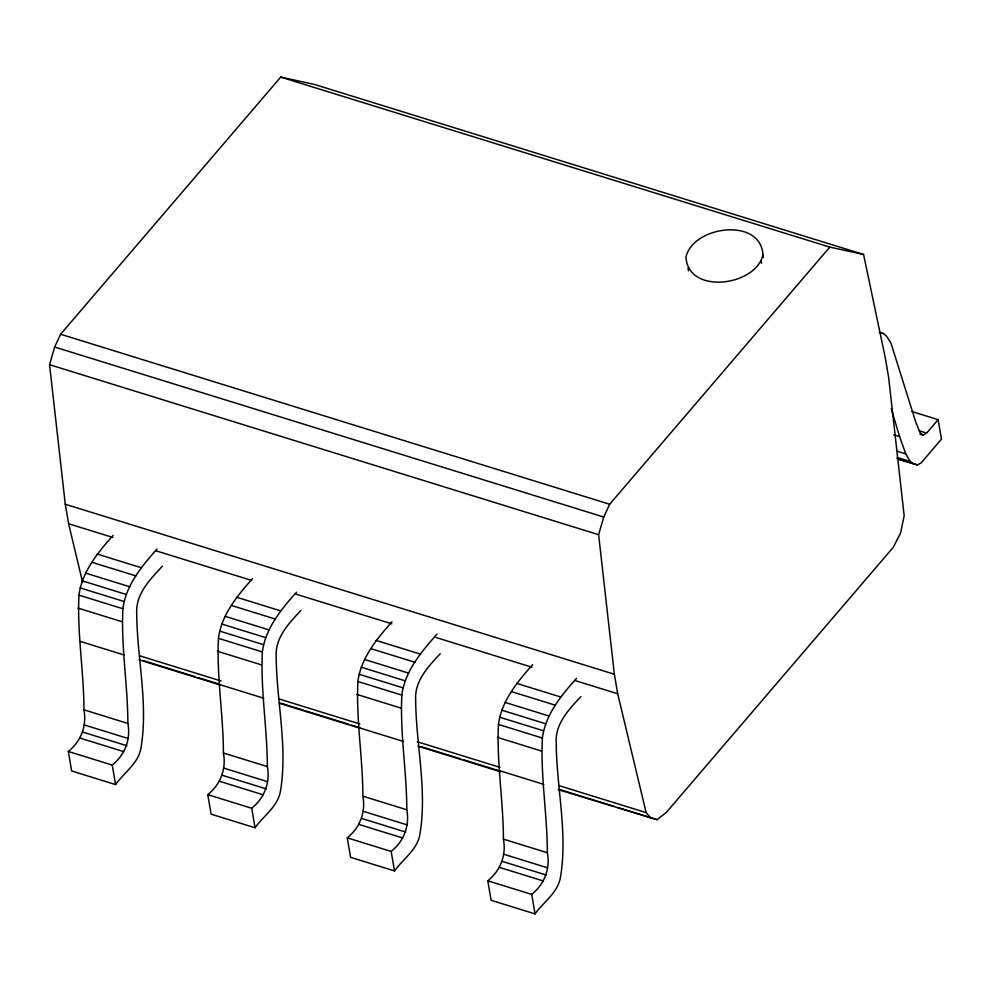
<?xml version="1.0" encoding="UTF-8"?>
<svg xmlns="http://www.w3.org/2000/svg" width="991" height="991" viewBox="0 0 991 991"><rect width="100%" height="100%" fill="white"/><g stroke="black" fill="none" stroke-linecap="round" stroke-linejoin="round"><path stroke-width="1.49" d="M162.351 566.171C150.211 579.413 135.395 594.092 136.733 613.64C137.031 658.21 148.427 703.474 140.995 747.871C138.492 763.392 124.11 772.522 115.575 784.587L71.649 770.986L68.317 751.475C81.064 741.181 86.948 725.957 83.95 709.829C83.876 671.576 77.05 633.311 78.97 595.145C81.931 571.72 97.998 552.433 113.098 535.4M115.575 784.587L112.243 765.077C124.99 754.783 130.874 739.559 127.876 723.43C127.802 685.177 120.976 646.9 122.896 608.747C125.857 585.309 141.924 566.034 157.024 549.002M300.818 610.518C288.852 623.302 274.916 637.857 276.204 656.822C276.501 701.393 287.886 746.657 280.465 791.053C277.963 806.563 263.569 815.704 255.046 827.77L211.12 814.168L207.788 794.658C220.535 784.364 226.406 769.14 223.421 752.999C223.347 714.759 216.521 676.481 218.441 638.328C221.389 614.891 237.468 595.603 252.556 578.583M255.046 827.77L251.714 808.26C264.461 797.966 270.332 782.741 267.347 766.6C267.273 728.36 260.447 690.083 262.367 651.929C265.315 628.492 281.394 609.205 296.482 592.184M440.277 653.701C428.31 666.485 414.374 681.04 415.675 700.005C415.96 744.575 427.356 789.827 419.924 834.236C417.422 849.745 403.04 858.887 394.517 870.94L350.591 857.339L347.246 837.841C359.993 827.547 365.877 812.323 362.879 796.182C362.805 757.929 355.98 719.664 357.912 681.511C360.86 658.074 376.939 638.786 392.027 621.766M394.517 870.94L391.172 851.442C403.919 841.148 409.803 825.924 406.805 809.783C406.731 771.531 399.906 733.266 401.838 695.112C404.848 671.142 421.559 651.595 436.944 634.203M580.825 696.661C568.859 709.445 554.923 724 556.224 742.953C556.508 787.535 567.905 832.787 560.472 877.196C557.97 892.705 543.588 901.847 535.053 913.9L491.127 900.299L487.795 880.801C500.542 870.494 506.426 855.27 503.428 839.142C503.354 800.889 496.528 762.624 498.461 724.458C501.409 701.033 517.475 681.746 532.576 664.726M535.053 913.9L531.721 894.402C544.468 884.096 550.352 868.872 547.354 852.743C547.28 814.491 540.454 776.226 542.387 738.06C545.335 714.635 561.401 695.348 576.502 678.315M762.946 254.873C760.828 216.88 693.043 225.775 685.958 257.09C688.088 295.083 755.873 286.201 762.946 254.873L763.404 257.524M82.649 582.423L68.614 523.756L65.282 504.246L49.55 364.7L54.654 347.036L60.6 334.252L280.726 77.1L314.481 84.458L863.557 254.464L885.285 357.763L888.617 377.261L904.176 515.84L900.596 532.898L893.3 547.267L666.398 812.335L657.095 819.693L558.193 789.616M651.186 818.405L646.132 812.608L617.69 693.762L614.358 674.252L598.626 534.706L603.73 517.042L609.676 504.246L829.801 247.106L863.557 254.464M919.958 434.219L922.881 435.123L926.597 433.117L938.118 419.664L911.757 411.5M897.933 459.18L917.406 464.903L921.135 462.896L941.45 439.162L938.118 419.664M880.219 332.889L883.588 333.62L886.462 336.122L890.835 342.713L915.82 422.315L920.02 432.621L922.881 435.123M280.726 77.1L829.801 247.106M879.203 332.258L883.588 333.62M919.276 430.85L926.597 433.117M893.721 434.801L899.568 436.61L905.786 453.928L910.32 461.484L914.036 464.172M896.991 451.202L905.786 453.928M897.152 457.408L910.32 461.484M896.917 458.56L917.406 464.903M60.6 334.252L609.676 504.246M54.654 347.036L603.73 517.042M49.55 364.7L598.626 534.706M65.282 504.246L614.358 674.252M68.614 523.756L112.887 537.469M155.698 550.711L251.64 580.416M295.913 594.129L391.854 623.835M436.139 637.547L532.08 667.253M574.879 680.507L617.69 693.762M516.621 683.356L560.547 696.958M97.143 554.043L141.069 567.645M236.601 597.226L280.527 610.828M376.072 640.397L419.998 653.998M511.529 691.644L555.456 705.233M92.052 562.318L135.978 575.92M231.522 605.501L275.448 619.102M370.981 648.684L414.907 662.285M505.261 702.47L549.187 716.072M85.783 573.157L129.71 586.759M225.242 616.34L269.168 629.942M364.713 659.523L408.639 673.124M501.694 710.151L545.62 723.752M82.216 580.825L126.142 594.427M221.687 624.008L265.613 637.609M361.145 667.191L405.071 680.792M499.65 717.211L543.576 730.813M80.172 587.898L124.098 601.5M219.643 631.081L263.569 644.683M359.101 674.264L403.027 687.853M498.461 724.458L542.387 738.06M78.97 595.145L122.896 608.747M218.441 638.328L262.367 651.929M357.912 681.511L401.838 695.112M497.408 737.378L541.334 750.98M77.93 608.065L121.856 621.667M217.401 651.248L261.327 664.837M356.859 694.418L400.785 708.02M139.855 655.856L221.043 680.99M278.607 698.816L359.783 723.95M417.347 741.776L500.009 767.368M559.048 785.64L646.132 812.608M499.873 770.775L543.799 784.377M143.435 660.65L195.103 676.655M198.051 677.559L218.714 683.963M280.713 703.152L348.609 724.173M351.557 725.09L358.94 727.382M420.927 746.57L460.778 758.908M463.738 759.824L500.628 771.246M559.68 789.53L614.284 806.439M617.244 807.355L657.095 819.693M80.395 641.45L124.321 655.051M219.853 684.632L263.779 698.234M359.324 727.815L403.25 741.417M139.013 659.82L220.188 684.954M279.227 703.238L360.414 728.373M417.979 746.198L500.628 771.791M503.428 839.142L547.354 852.743M83.95 709.829L127.876 723.43M223.421 752.999L267.347 766.6M362.879 796.182L406.805 809.783M503.564 854.192L547.49 867.794M84.086 724.879L128.012 738.468M223.557 768.05L267.483 781.651M363.016 811.233L406.942 824.834M502.363 861.439L546.289 875.041M82.885 732.126L126.811 745.727M222.356 775.309L266.282 788.91M361.814 818.479L405.74 832.081M499.315 867.348L543.241 880.949M79.837 738.035L123.764 751.624M219.296 781.205L263.222 794.807M358.767 824.388L402.693 837.99M487.795 880.801L531.721 894.402M68.317 751.475L112.243 765.077M207.788 794.658L251.714 808.26M347.246 837.841L391.172 851.442M891.281 408.788L899.568 436.61M761.088 260.645L761.546 263.296M688.027 268.177L688.472 270.828"/></g></svg>
